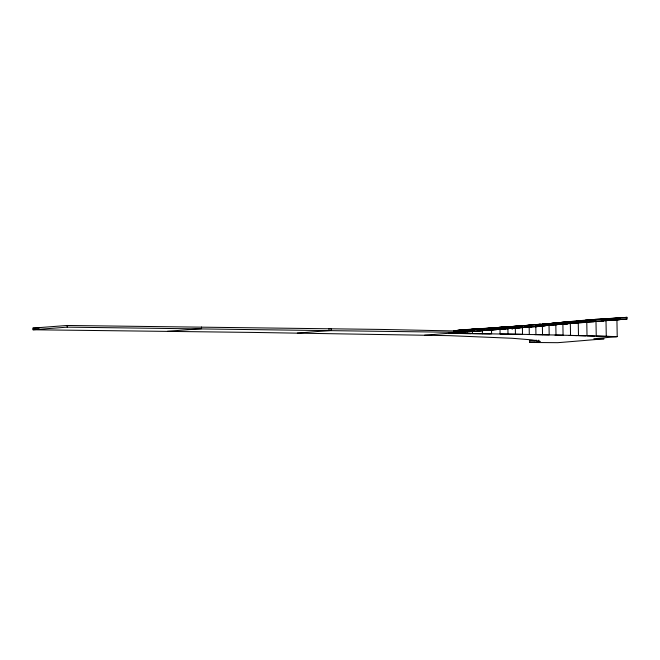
<?xml version="1.0" encoding="UTF-8"?>
<svg xmlns="http://www.w3.org/2000/svg" width="660" height="660" viewBox="0 0 660 660"><rect width="100%" height="100%" fill="white"/><g stroke="black" fill="none" stroke-linecap="round" stroke-linejoin="round"><path stroke-width="0.99" d="M453.602 330.932L460.457 329.917L474.119 329.711L474.152 331.386L381.208 329.431L67.138 325.471L33 328.094L33.033 329.761L67.171 327.146L461.026 332.384L467.354 331.897L467.577 331.048M512.094 329.241L514.726 326.617L507.012 327.005L626.967 317.32L627 318.995L609.972 320.191M541.621 324.382L549.417 323.483L549.442 325.157L502.936 328.82L535.804 326.733L549.442 325.157L627 318.995M474.119 329.711L461.026 332.384L460.993 330.718M470.407 331.089L472.387 330.982L472.428 333.58L529.295 334.455L529.171 327.112L531.308 326.683L531.284 325.009L523.339 325.751M557.832 324.415L549.021 325.33L549.186 334.859L535.945 334.587L535.804 326.733L540.334 325.817L540.301 324.151L525.343 325.71M540.301 324.151L535.524 325.025L538.222 324.794M453.568 331.023L461.48 329.901L453.618 330.982M449.65 333.259L456.563 332.277M536.786 340.255L529.708 340.799L529.732 342.474L540.375 341.443L531.861 339.892L512.119 338.266L449.295 335.659L252.648 332.417L33.033 329.761M516.31 326.428L522.39 325.677L522.497 334.339L500.09 333.976L499.999 328.993L495.289 329.373M515.435 334.216L515.328 328.226L522.415 327.352L507.903 328.606L508.002 334.1M541.901 324.382L549.417 323.483M535.771 325.058L538.7 324.72M529.171 327.112L540.334 325.817M535.804 326.733L549.442 325.157L542.38 326.032L542.536 334.719M549.021 325.33L558.599 324.489L558.566 322.822L548.179 323.722L585.379 320.133L620.301 317.881L620.334 319.547L616.927 319.902L617.224 336.625L593.843 338.737L604.09 338.819L598.867 339.265A2559.925 98.274 -1 0 1 557.815 342.68L529.732 342.474M541.86 324.398L546.373 323.92M516.689 326.42L522.349 325.842M548.179 323.722L558.566 322.822L549.45 323.689M602.011 320.743L612.067 320.265L612.034 318.59L604.799 318.755L620.301 317.881M559.853 324.217L564.745 323.73M457.207 331.007L522.39 325.677M517.646 326.337L522.522 325.867M524.469 325.677L531.284 325.009L528.165 325.561L530.912 325.405M515.328 328.226L531.308 326.683L522.382 327.517M568.466 323.367L573.251 323.045M542.355 324.357L546.406 323.977M616.126 318.301L626.967 317.32M507.012 327.005L518.026 326.106L518.059 327.781L507.903 328.606M470.448 331.237L481.379 330.825L481.346 329.159L460.457 329.917L513.67 326.535L513.694 328.21L424.611 335.181M167.409 331.287L201.547 328.672L201.523 326.997M328.424 329.01L331.435 328.779L331.468 330.454L297.33 333.069M460.523 333.49L461.546 333.424M467.354 331.897L474.152 331.386L470.258 331.444M487.443 329.975L491.518 329.678L491.593 333.853M554.763 323.021L567.724 322.146L567.757 323.821L555.819 324.621L556 335.016L563.079 335.181L562.881 323.911L565.884 323.746M518.026 326.106L498.811 327.385L504.966 327.104M601.994 320.628L604.997 320.43M503.011 328.787L510.031 328.317M512.036 328.185L518.059 327.781M495.553 329.414L501.6 329.01M503.613 328.878L513.694 328.21M513.67 326.535L490.347 328.078L505.156 327.212L505.189 328.886L495.256 329.522M505.156 327.212L481.123 328.746L496.906 327.88L496.939 329.554L487.732 330.091M478.368 330.602L482.353 330.346L482.41 333.721M487.319 330.033L493.276 329.645M495.429 329.455L505.189 328.886M478.525 330.627L483.64 330.33M609.073 320.191L620.334 319.547M496.906 327.88L471.026 329.373L488.953 328.531L488.986 330.206L478.805 330.709M568.879 323.582L576.873 323.136L576.84 321.461L561.66 322.303L567.724 322.146M487.212 330.082L496.939 329.554M470.671 331.114L472.7 331.015M612.034 318.59L594.643 319.423L603.512 319.316L603.545 320.991L594.66 321.387M577.145 322.855L585.907 322.435L585.874 320.76L568.994 321.577L576.84 321.461M460.457 329.917L488.953 328.531M555.819 324.621L558.599 324.489M479.218 330.66L488.986 330.206M585.379 320.133L603.512 319.316M586.047 322.113L593.835 321.766M562.881 323.911L567.757 323.821M609.031 320.314L612.067 320.265M585.874 320.76L576.865 320.851L594.775 320.05L594.808 321.717M576.873 323.136L570.331 323.185L570.537 335.371L585.651 335.858M585.907 322.435L578.251 322.459L578.482 335.577L594.932 336.113M529.708 340.799L534.724 340.84M33 328.094L39.105 328.152M460.63 333.498L471.1 333.638M448.734 333.325L490.446 333.919M534.732 334.653L556 335.016M528.322 334.529L535.945 334.587M569.233 335.428L577.12 335.635M570.537 335.371L554.969 335.082M616.44 336.691L587.012 335.8L586.773 321.742M617.224 336.625L596.244 336.047L595.98 321.032M605.995 320.364L606.276 336.32M538.808 340.098L538.84 341.773M67.138 325.471L67.171 327.146"/></g></svg>
